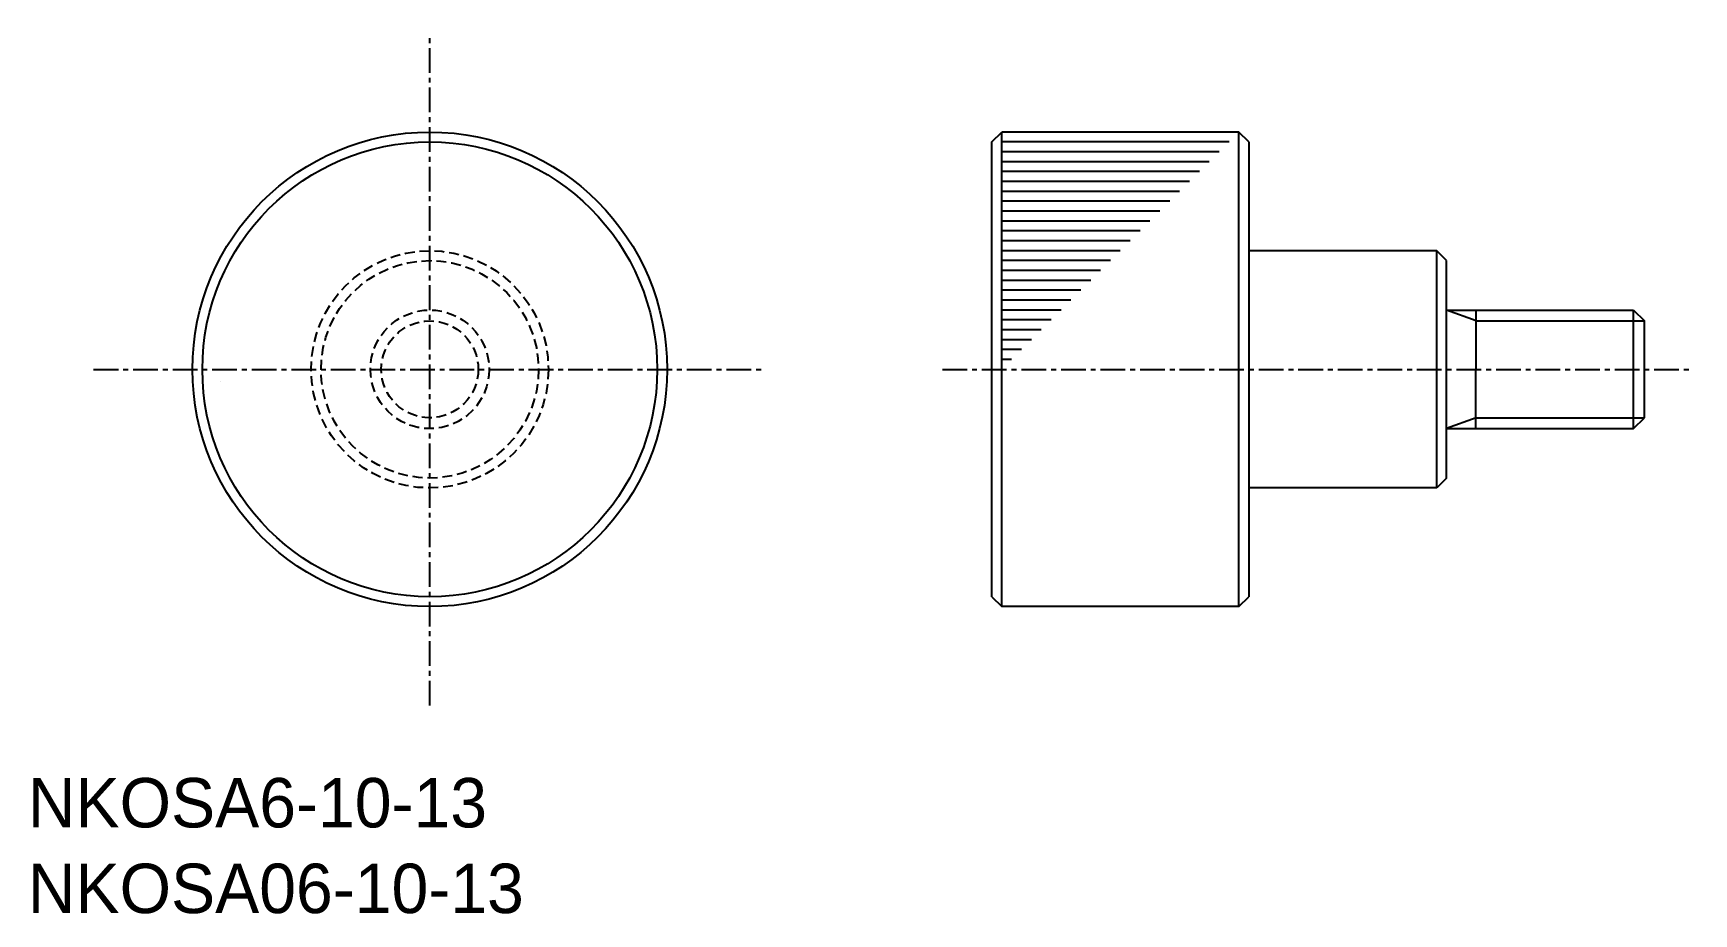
# Model space of a CAD drawing. Extents: x 0.3 to 84.2, y 0 to 44.5.
import ezdxf

# ---------------------------------------------------------------- set-up
doc = ezdxf.new("R2010")
doc.units = 0
doc.linetypes.add('CENTER', pattern=[2, 1.25, -0.25, 0.25, -0.25])
doc.linetypes.add('DASHED', pattern=[0.75, 0.5, -0.25])
doc.layers.get('0').update_dxf_attribs({"linetype": 'CONTINUOUS'})
doc.layers.add('CENTER', color=1, linetype='CENTER')

msp = doc.modelspace()

# ---------------------------------------------------------------- linework, layer by layer
at = {"color": 7, "linetype": 'CONTINUOUS'}
for p, q in [((48.75, 39), (49.25, 39.5)), ((61.25, 39.5), (49.25, 39.5)), ((49.25, 15.5), (49.25, 39.5)), ((61.25, 39.5), (49.25, 39.5)), ((61.25, 15.5), (61.25, 39.5)), ((61.75, 39), (61.25, 39.5)), ((48.75, 16), (48.75, 39)), ((60.75, 39), (49.25, 39)), ((61.75, 39), (61.75, 16)), ((60.25, 38.5), (49.25, 38.5)), ((59.75, 38), (49.25, 38)), ((59.25, 37.5), (49.25, 37.5)), ((58.75, 37), (49.25, 37)), ((58.25, 36.5), (49.25, 36.5)), ((57.75, 36), (49.25, 36)), ((57.25, 35.5), (49.25, 35.5)), ((56.75, 35), (49.25, 35)), ((56.25, 34.5), (49.25, 34.5)), ((55.75, 34), (49.25, 34)), ((55.25, 33.5), (49.25, 33.5)), ((54.75, 33), (49.25, 33)), ((71.25, 33.5), (61.75, 33.5)), ((71.25, 21.5), (71.25, 33.5)), ((71.75, 33), (71.25, 33.5)), ((71.75, 22), (71.75, 33)), ((54.25, 32.5), (49.25, 32.5)), ((53.75, 32), (49.25, 32)), ((53.25, 31.5), (49.25, 31.5)), ((52.75, 31), (49.25, 31)), ((49.25, 30.5), (49.25, 30.5)), ((52.25, 30.5), (49.25, 30.5)), ((71.75, 30.5), (81.201, 30.5)), ((73.234, 24.5), (73.25, 30.5)), ((81.201, 24.5), (81.201, 30.5)), ((81.201, 30.5), (81.75, 29.951)), ((51.75, 30), (49.25, 30)), ((51.25, 29.5), (49.25, 29.5)), ((81.75, 25.049), (81.75, 29.951)), ((50.75, 29), (49.25, 29)), ((50.25, 28.5), (49.25, 28.5)), ((49.75, 28), (49.25, 28)), ((9.75, 27.5), (9.75, 27.5)), ((9.75, 26.875), (9.75, 26.875)), ((81.75, 27.5), (81.75, 27.5)), ((81.75, 26.875), (81.75, 26.875)), ((71.75, 24.5), (81.201, 24.5)), ((81.201, 24.5), (81.75, 25.049)), ((71.75, 22), (71.25, 21.5)), ((71.25, 21.5), (61.75, 21.5)), ((48.75, 16), (49.25, 15.5)), ((61.25, 15.5), (61.75, 16)), ((61.25, 15.5), (49.25, 15.5)), ((61.25, 15.5), (49.25, 15.5))]:
    msp.add_line(p, q, dxfattribs=at)
at = {"color": 3, "linetype": 'CONTINUOUS'}
for p, q in [((73.25, 29.951), (71.75, 30.5)), ((73.25, 29.951), (81.75, 29.951)), ((73.25, 25.049), (71.75, 24.5)), ((73.25, 25.049), (81.75, 25.049))]:
    msp.add_line(p, q, dxfattribs=at)
at = {"color": 7, "linetype": 'CONTINUOUS'}
for radius in [12, 11.5]:
    msp.add_circle((20.329, 27.5), radius, dxfattribs=at)
at = {"color": 3, "linetype": 'DASHED'}
for radius in [6, 5.5, 3, 2.451]:
    msp.add_circle((20.329, 27.5), radius, dxfattribs=at)
at = {"layer": 'CENTER', "color": 1, "linetype": 'CENTER'}
for p, q in [((20.329, 10.5), (20.329, 44.5)), ((3.329, 27.5), (37.329, 27.5)), ((46.25, 27.5), (84.25, 27.5))]:
    msp.add_line(p, q, dxfattribs=at)

# ---------------------------------------------------------------- texts
at = {"color": 7, "linetype": 'CONTINUOUS'}
for s, p in [('NKOSA6-10-13', (0, 4.332)), ('NKOSA06-10-13', (0, 0))]:
    msp.add_text(s, height=2.5, dxfattribs=at).set_placement(p)

doc.saveas('drawing.dxf')
